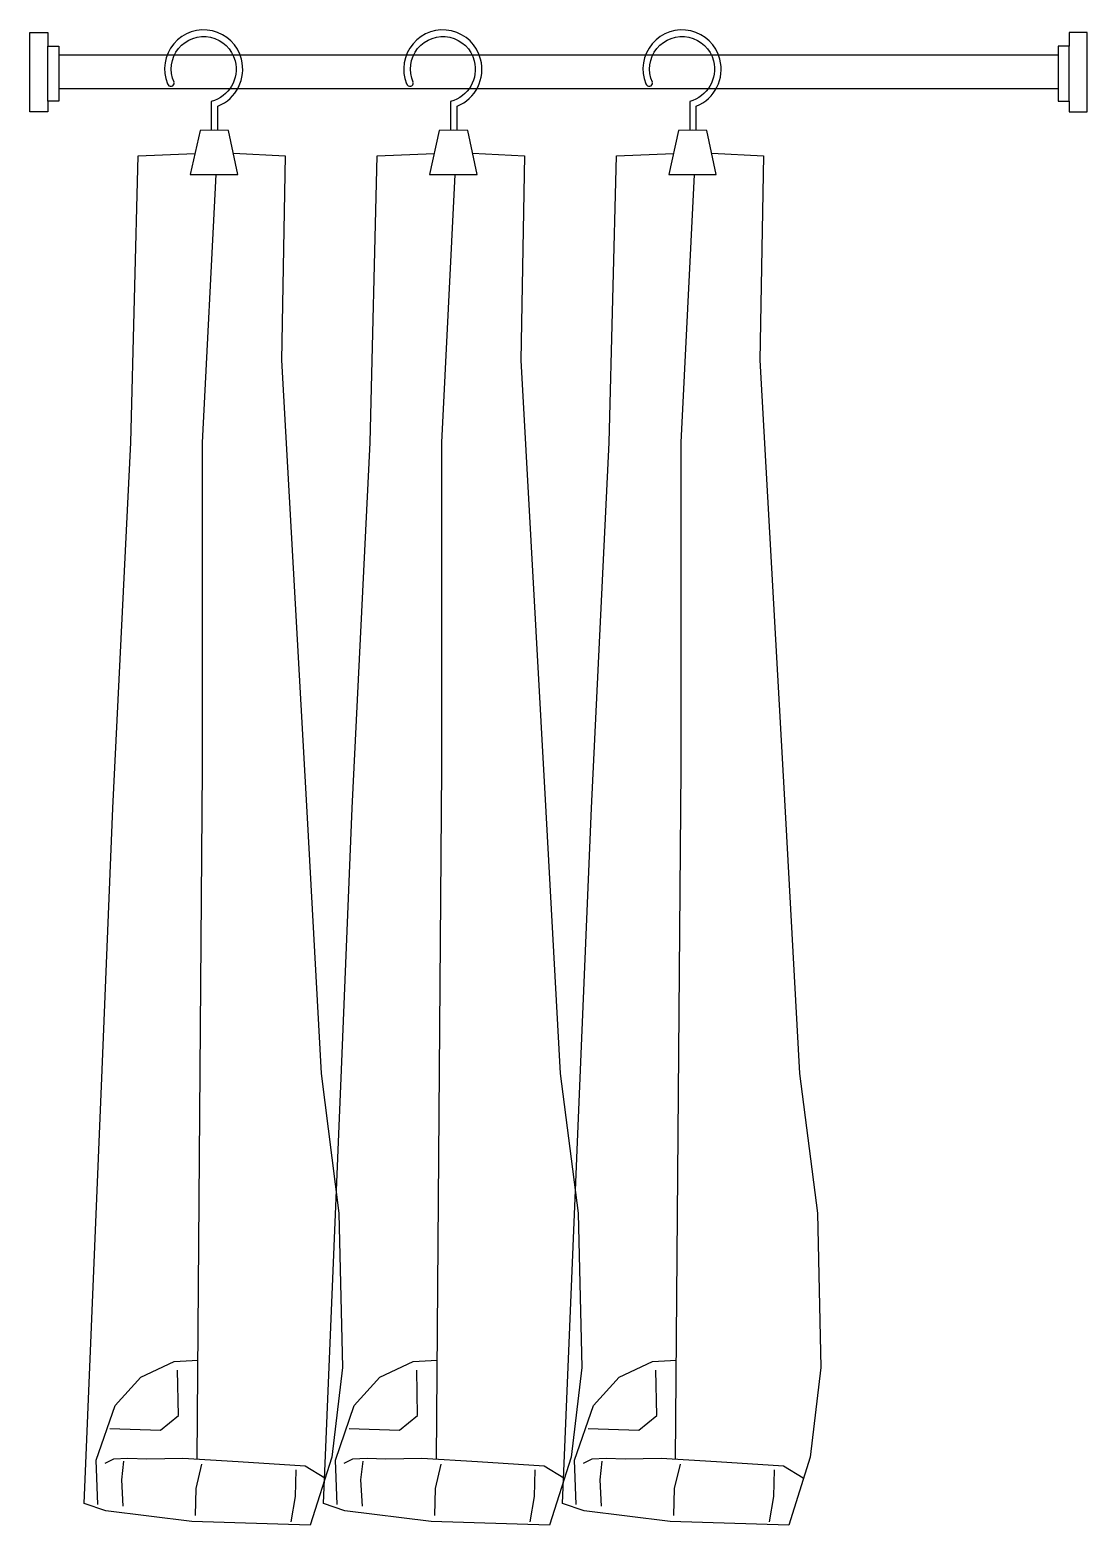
# Model space of a CAD drawing. Header units: millimetres. Extents: x 0 to 796, y -1064 to 62.
import ezdxf

# ---------------------------------------------------------------- set-up
doc = ezdxf.new("R2010")
doc.units = ezdxf.units.MM

msp = doc.modelspace()

# ---------------------------------------------------------------- linework, layer by layer
at = {"color": 2}
for p, q in [((0, 59.9), (13.5, 59.9)), ((0, 59.9), (13.5, 59.9)), ((0, 0), (0, 59.9)), ((13.5, 59.9), (13.5, 49.6)), ((13.5, 59.9), (13.5, 49.6)), ((782.1, 59.9), (782.1, 49.6)), ((782.1, 59.9), (782.1, 49.6)), ((795.6, 59.9), (782.1, 59.9)), ((782.1, 59.9), (782.1, 49.6)), ((782.1, 59.9), (782.1, 49.6)), ((795.6, 59.9), (782.1, 59.9)), ((795.6, 0), (795.6, 59.9)), ((13.5, 49.6), (21.7, 49.6)), ((13.5, 8), (13.5, 49.6)), ((13.5, 49.6), (21.7, 49.6)), ((13.5, 8), (13.5, 49.6)), ((21.7, 49.6), (21.7, 8)), ((21.7, 49.6), (21.7, 8)), ((773.9, 49.6), (773.9, 8)), ((773.9, 49.6), (773.9, 8)), ((782.1, 49.6), (773.9, 49.6)), ((782.1, 49.6), (773.9, 49.6)), ((782.1, 8), (782.1, 49.6)), ((782.1, 8), (782.1, 49.6)), ((782.1, 8), (782.1, 49.6)), ((13.5, 0), (0, 0)), ((13.5, 0), (0, 0)), ((13.5, 8), (13.5, 0)), ((21.7, 8), (13.5, 8)), ((13.5, 8), (13.5, 0)), ((21.7, 8), (13.5, 8)), ((773.9, 8), (782.1, 8)), ((773.9, 8), (782.1, 8)), ((782.1, 8), (782.1, 0)), ((782.1, 8), (782.1, 0)), ((782.1, 8), (782.1, 0)), ((782.1, 8), (782.1, 0)), ((782.1, 0), (795.6, 0)), ((782.1, 0), (795.6, 0)), ((782.1, 0), (795.6, 0))]:
    msp.add_line(p, q, dxfattribs=at)
at = {"color": 8}
for points in [[(141.5, -13.8), (141.5, 4.3, 0.375799), (159.2, 39.7, 1.069479), (103.5, 21.2)], [(108.5, 22.3, -1.089387), (154.4, 38.4, -0.413702), (136.5, 7.9), (136.5, -13.7)], [(321.5, -13.8), (321.5, 4.3, 0.375799), (339.2, 39.7, 1.069479), (283.5, 21.2)], [(288.5, 22.3, -1.089387), (334.4, 38.4, -0.413702), (316.5, 7.9), (316.5, -13.7)], [(501.5, -13.8), (501.5, 4.3, 0.375799), (519.2, 39.7, 1.069479), (463.5, 21.2)], [(468.5, 22.3, -1.089387), (514.4, 38.4, -0.413702), (496.5, 7.9), (496.5, -13.7)]]:
    msp.add_lwpolyline(points, format="xyb", dxfattribs=at)
at = {"color": 2, "elevation": 39435.3}
for points in [[(773.9, 42.6), (21.7, 42.6)], [(773.9, 42.6), (21.7, 42.6)], [(21.7, 17.6), (773.9, 17.6)], [(21.7, 17.6), (773.9, 17.6)]]:
    msp.add_lwpolyline(points, dxfattribs=at)
at = {"color": 8}
for points in [[(138.8, -13.8), (128, -13.9), (120.7, -47.2), (138.8, -47.2), (156.5, -47.2), (149.5, -13.9)], [(318.8, -13.8), (308, -13.9), (300.7, -47.2), (318.8, -47.2), (336.5, -47.2), (329.5, -13.9)], [(498.8, -13.8), (488, -13.9), (480.7, -47.2), (498.8, -47.2), (516.5, -47.2), (509.5, -13.9)]]:
    msp.add_lwpolyline(points, close=True, dxfattribs=at)
for points in [[(211, -1063.7), (121.9, -1061), (57.1, -1052.9), (40.9, -1047.5), (54.4, -721.1), (62.5, -524.1), (76, -248.9), (81.4, -33.1), (124.2, -31.2)], [(153.1, -31), (192.1, -33.1), (189.4, -186.9), (208.3, -526.8), (219.1, -723.8), (232.6, -829), (235.3, -945), (227.2, -1012.5), (211, -1063.7)], [(391, -1063.7), (301.9, -1061), (237.1, -1052.9), (220.9, -1047.5), (234.4, -721.1), (242.5, -524.1), (256, -248.9), (261.4, -33.1), (304.2, -31.2)], [(333.1, -31), (372.1, -33.1), (369.4, -186.9), (388.3, -526.8), (399.1, -723.8), (412.6, -829), (415.3, -945), (407.2, -1012.5), (391, -1063.7)], [(571, -1063.7), (481.9, -1061), (417.1, -1052.9), (400.9, -1047.5), (414.4, -721.1), (422.5, -524.1), (436, -248.9), (441.4, -33.1), (484.2, -31.2)], [(513.1, -31), (552.1, -33.1), (549.4, -186.9), (568.3, -526.8), (579.1, -723.8), (592.6, -829), (595.3, -945), (587.2, -1012.5), (571, -1063.7)], [(125.9, -1014.2), (130, -494.5), (130, -248.9), (140.1, -47.2)], [(305.9, -1014.2), (310, -494.5), (310, -248.9), (320.1, -47.2)], [(485.9, -1014.2), (490, -494.5), (490, -248.9), (500.1, -47.2)], [(51.2, -1048.2), (49.9, -1014.8), (64.1, -973.6), (83.4, -952.3), (108.5, -940.7), (126.5, -939.6)], [(231.2, -1048.2), (229.9, -1014.8), (244.1, -973.6), (263.4, -952.3), (288.5, -940.7), (306.5, -939.6)], [(411.2, -1048.2), (409.9, -1014.8), (424.1, -973.6), (443.4, -952.3), (468.5, -940.7), (486.5, -939.6)], [(60.2, -990.9), (98.2, -992.2), (111.7, -981.3), (111.1, -947.2)], [(240.2, -990.9), (278.2, -992.2), (291.7, -981.3), (291.1, -947.2)], [(420.2, -990.9), (458.2, -992.2), (471.7, -981.3), (471.1, -947.2)], [(221.9, -1028.3), (207.1, -1019.3), (156.8, -1016.1), (115, -1013.5), (87.9, -1014.1), (73.7, -1013.5), (62.8, -1014.1), (56.3, -1017.3)], [(70.2, -1049.6), (69.1, -1029.7), (70.7, -1015.7)], [(124.6, -1056.6), (125.1, -1036.1), (129.5, -1017.8)], [(200, -1022.1), (199.5, -1042.1), (196.3, -1061.4)], [(401.9, -1028.3), (387.1, -1019.3), (336.8, -1016.1), (295, -1013.5), (267.9, -1014.1), (253.7, -1013.5), (242.8, -1014.1), (236.3, -1017.3)], [(250.2, -1049.6), (249.1, -1029.7), (250.7, -1015.7)], [(304.6, -1056.6), (305.1, -1036.1), (309.5, -1017.8)], [(380, -1022.1), (379.5, -1042.1), (376.3, -1061.4)], [(581.9, -1028.3), (567.1, -1019.3), (516.8, -1016.1), (475, -1013.5), (447.9, -1014.1), (433.7, -1013.5), (422.8, -1014.1), (416.3, -1017.3)], [(430.2, -1049.6), (429.1, -1029.7), (430.7, -1015.7)], [(484.6, -1056.6), (485.1, -1036.1), (489.5, -1017.8)], [(560, -1022.1), (559.5, -1042.1), (556.3, -1061.4)]]:
    msp.add_lwpolyline(points, dxfattribs=at)
for centre in [(106, 21.8), (286, 21.8), (466, 21.8)]:
    msp.add_arc(centre, 2.55, 194.4053, 9.7165, dxfattribs=at)

doc.saveas('drawing.dxf')
